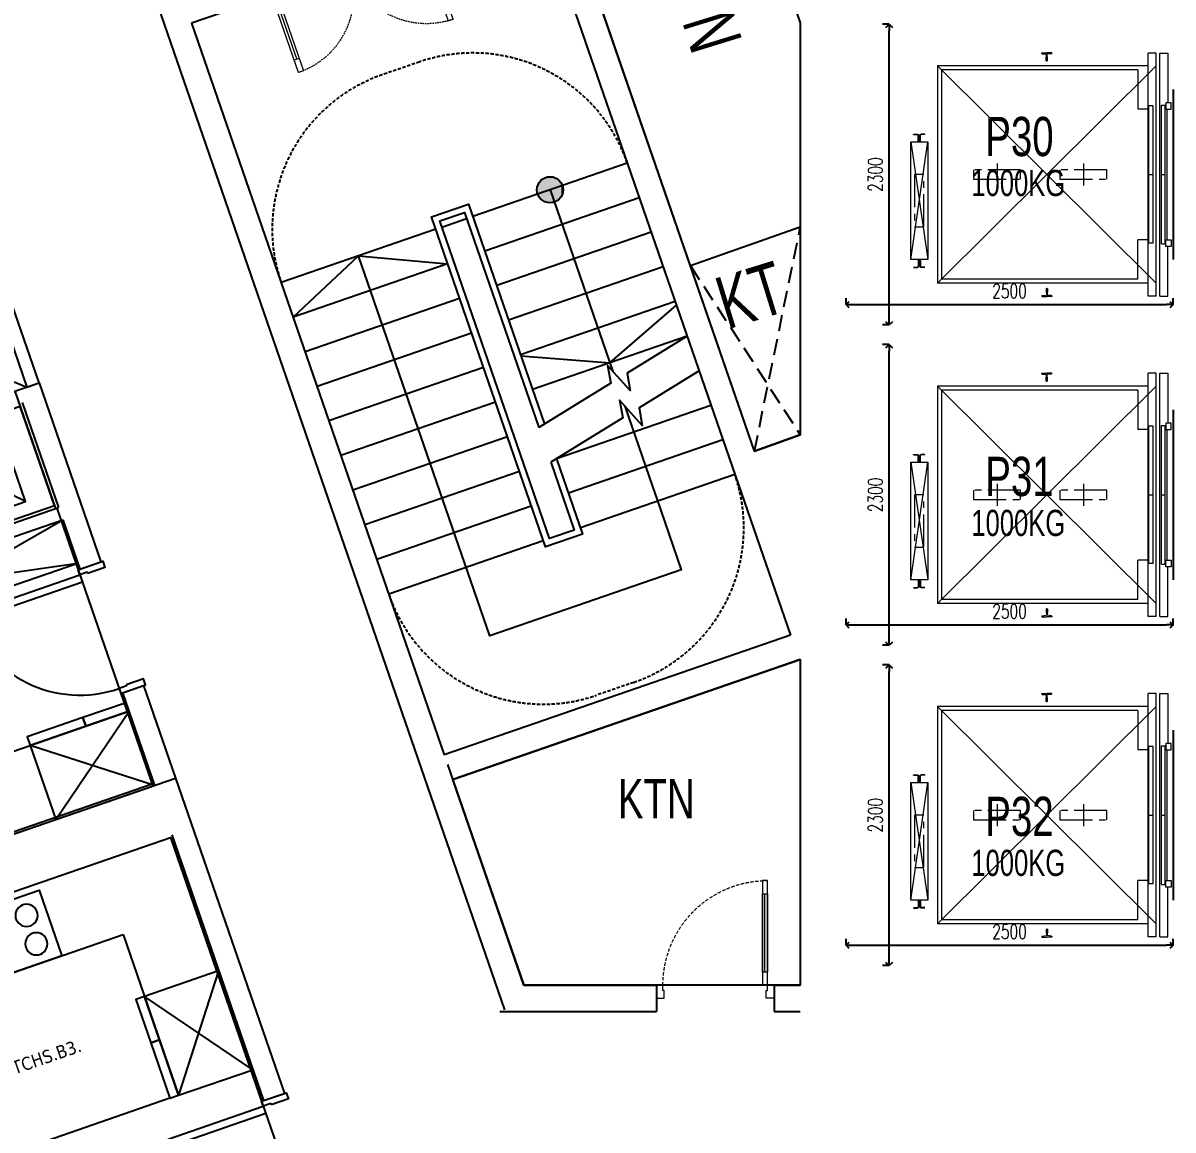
# Model space of a CAD drawing. Header units: millimetres. Extents: x -361699137 to 361252145, y -356478932 to 356523199.
# Drawn here: x 119175 to 127969, y 16563 to 25030 of the extents above; entities that cross this region are included whole.
import ezdxf
from ezdxf.enums import TextEntityAlignment as Align
from ezdxf.xclip import XClip

# ---------------------------------------------------------------- set-up
doc = ezdxf.new("R2010")
doc.units = ezdxf.units.MM
doc.header["$LTSCALE"] = 100
doc.header["$MEASUREMENT"] = 0
doc.header["$XCLIPFRAME"] = 0
for name, pattern in [('$0$Xref_ST_MBDV Cot vach 30.7.2022$0$CENTERX2', [4, 2.5, -0.5, 0.5, -0.5]), ('$0$Xref_ST_MBDV Cot vach 30.7.2022$0$HIDDEN', [0.375, 0.25, -0.125]), ('$0$Xref_ST_MBDV Cot vach 30.7.2022$0$PHANTOMX2', [5, 2.5, -0.5, 0.5, -0.5, 0.5, -0.5]), ('ACAD_ISO03W100', [30, 12, -18]), ('Xref_ST_MBDV Cot vach 30.7.2022$0$HIDDEN', [0.375, 0.25, -0.125]), ('Xref_ST_MBDV Cot vach 30.7.2022$0$HIDDEN2', [0.1875, 0.125, -0.0625])]:
    doc.linetypes.add(name, pattern=pattern)
for name, color, linetype in [('$0$Xref_ST_MBDV Cot vach 30.7.2022$0$KT-Net manh', 139, 'Continuous'), ('1VinaPVC-Text', 9, 'Continuous'), ('A-_FURN----_E-_N', 251, 'Continuous'), ('A-_SANIEQPT_E-_N', 251, 'Continuous'), ('A-ANNO-ROOM', 50, 'Continuous'), ('IDEA - dim', 251, 'Continuous'), ('KT-Net manh', 139, 'Continuous'), ('KT-Tuong', 1, 'Continuous'), ('Xref_ST_MBDV Cot vach 30.7.2022$0$A-FLOR-STRS-ARROW', 8, 'Continuous'), ('Xref_ST_MBDV Cot vach 30.7.2022$0$KT-Khuat', 9, 'Xref_ST_MBDV Cot vach 30.7.2022$0$HIDDEN'), ('Xref_ST_MBDV Cot vach 30.7.2022$0$KT-Net manh', 139, 'Continuous'), ('Xref_ST_MBDV Cot vach 30.7.2022$0$KT-Text', 7, 'Continuous'), ('Xref_ST_MBDV Cot vach 30.7.2022$0$KT-Thay', 7, 'Continuous'), ('Xref_ST_MBDV Cot vach 30.7.2022$0$KT-Tuong', 1, 'Continuous')]:
    doc.layers.add(name, color=color, linetype=linetype)
doc.layers.add('$0$Xref_ST_MBDV Cot vach 30.7.2022$0$KT-Noi that', color=36, linetype='Continuous', lineweight=9)
doc.layers.add('Xref_ST_MBDV Cot vach 30.7.2022$0$CUA', color=37, linetype='Continuous', lineweight=13)
doc.layers.add('dien tich thong thuy', color=3, linetype='Continuous', plot=False)
doc.styles.add('$0$Xref_ST_MBDV Cot vach 30.7.2022$0$xref.N.Cot vach tang N2$0$DIM', font='vnsimli.shx', dxfattribs={"width": 0.7})
doc.styles.add('220126_HDN_HBA typical plan$0$211210_HDN_HBA_TYPICAL PLAN CORE OPT 1$0$HBA-Text', font='GOTHIC.TTF')
doc.styles.add('Tahoma', font='tahoma.ttf')
doc.styles.add('Xref_ST_MBDV Cot vach 30.7.2022$0$Arial', font='arial.ttf', dxfattribs={"width": 0.7})
doc.dimstyles.new('$0$Xref_ST_MBDV Cot vach 30.7.2022$0$xref.N.Cot vach tang N2$0$CCU 1-100 A1', dxfattribs={"dimscale": 100, "dimtxt": 2.2, "dimasz": 1, "dimexe": 1, "dimexo": 0, "dimgap": 1, "dimtad": 1, "dimdec": 0, "dimdsep": 46, "dimtxsty": '$0$Xref_ST_MBDV Cot vach 30.7.2022$0$xref.N.Cot vach tang N2$0$DIM', "dimblk1": '$0$Xref_ST_MBDV Cot vach 30.7.2022$0$xref.N.Cot vach tang N2$0$_ARCHTICK', "dimblk2": '$0$Xref_ST_MBDV Cot vach 30.7.2022$0$xref.N.Cot vach tang N2$0$_ARCHTICK', "dimsah": 1, "dimcen": 0, "dimdle": 1, "dimclrd": 256, "dimclre": 256, "dimclrt": 31, "dimadec": 0, "dimazin": 0, "dimtfac": 1, "dimtdec": 0, "dimtix": 1, "dimtmove": 2, "dimatfit": 3, "dimldrblk": '$0$Xref_ST_MBDV Cot vach 30.7.2022$0$xref.N.Cot vach tang N2$0$_ARCHTICK', "dimfxl": 8, "dimtolj": 1, "dimarcsym": 0})

# ---------------------------------------------------------------- blocks, each defined once
blk = doc.blocks.new('A$C1AAC5519')
at = {"layer": 'A-ANNO-ROOM', "insert": (773, 1216.6), "char_height": 600, "attachment_point": 2, "rotation": 50.44883, "style": '220126_HDN_HBA typical plan$0$211210_HDN_HBA_TYPICAL PLAN CORE OPT 1$0$HBA-Text'}
blk.add_mtext_dynamic_manual_height_columns('S.B1.', width=722857412.874, gutter_width=9765.6, heights=[0], dxfattribs=at)
blk = doc.blocks.new('A$C418F5BC8')
at = {"layer": 'A-ANNO-ROOM', "insert": (648.1, 1090.8), "char_height": 600, "attachment_point": 2, "rotation": 50.44883, "style": '220126_HDN_HBA typical plan$0$211210_HDN_HBA_TYPICAL PLAN CORE OPT 1$0$HBA-Text'}
blk.add_mtext_dynamic_manual_height_columns('SL-S', width=722857412.874, gutter_width=9765.6, heights=[0], dxfattribs=at)
blk = doc.blocks.new('A$C2A6C5140')
at = {"layer": 'A-ANNO-ROOM', "insert": (731.4, 1190, 0), "char_height": 600, "attachment_point": 2, "rotation": 50.44883, "style": '220126_HDN_HBA typical plan$0$211210_HDN_HBA_TYPICAL PLAN CORE OPT 1$0$HBA-Text'}
blk.add_mtext_dynamic_manual_height_columns('2-BR', width=722857412.874, gutter_width=9765.6, heights=[0], dxfattribs=at)
blk = doc.blocks.new('A$C5388591E')
at = {"layer": 'A-ANNO-ROOM', "insert": (894.3, 842.2, 0), "char_height": 600, "attachment_point": 2, "rotation": 1.40647, "style": '220126_HDN_HBA typical plan$0$211210_HDN_HBA_TYPICAL PLAN CORE OPT 1$0$HBA-Text'}
blk.add_mtext_dynamic_manual_height_columns('3-BR', width=722857412.874, gutter_width=9765.6, heights=[0], dxfattribs=at)
blk = doc.blocks.new('A$C21AF0CCA')
at = {"layer": 'A-ANNO-ROOM', "insert": (1197.6, 814.7), "char_height": 600, "attachment_point": 2, "rotation": 0.10543, "style": '220126_HDN_HBA typical plan$0$211210_HDN_HBA_TYPICAL PLAN CORE OPT 1$0$HBA-Text'}
blk.add_mtext_dynamic_manual_height_columns('S.B1P.', width=722857412.874, gutter_width=9765.6, heights=[0], dxfattribs=at)
blk = doc.blocks.new('ĂERWER')
at = {"layer": 'Xref_ST_MBDV Cot vach 30.7.2022$0$KT-Text', "style": 'Xref_ST_MBDV Cot vach 30.7.2022$0$Arial', "width": 0.7}
for s, height, p in [('P30', 300, (-41535.8, 23804)), ('1000KG', 200, (-41642.7, 23498.5)), ('P31', 300, (-41535.8, 21204)), ('1000KG', 200, (-41642.7, 20898.5)), ('P32', 300, (-41535.8, 18604)), ('1000KG', 200, (-41642.7, 18298.5))]:
    blk.add_text(s, height=height, dxfattribs=at).set_placement(p)
blk = doc.blocks.new('*U165')
for p, q in [((-1260, 525), (-1300, 525)), ((-1280, 100), (-1280, 525)), ((-90, 525), (-50, 525)), ((-70, 100), (-70, 525)), ((-1260, 100), (-1300, 100)), ((-90, 100), (-50, 100))]:
    blk.add_line(p, q)
for points in [[(-1300, 0), (-1260, 0), (-1260, 625), (-1300, 625)], [(-50, 0), (-90, 0), (-90, 625), (-50, 625)], [(-1350, -100), (-1290, -100), (-1290, -40), (-1300, -40), (-1300, 0), (-1350, 0)], [(0, -100), (-60, -100), (-60, -40), (-50, -40), (-50, 0), (0, 0)]]:
    blk.add_lwpolyline(points, close=True)
at = {"linetype": 'Xref_ST_MBDV Cot vach 30.7.2022$0$HIDDEN2'}
for centre, start, end in [((-1300, 0), 0, 89.99996), ((-50, 0), 90.00004, 180)]:
    blk.add_arc(centre, 625, start, end, dxfattribs=at)
blk = doc.blocks.new('*U166')
blk.add_line((70, 100), (70, 700))
for points in [[(50, 0), (50, 800), (90, 800), (90, 0)], [(50, 100), (90, 100), (90, 700), (50, 700)], [(0, -100), (60, -100), (60, -40), (50, -40), (50, 0), (0, 0)], [(900, -100), (840, -100), (840, -40), (850, -40), (850, 0), (900, 0)]]:
    blk.add_lwpolyline(points, close=True)
at = {"linetype": 'Xref_ST_MBDV Cot vach 30.7.2022$0$HIDDEN'}
blk.add_arc((50, 0), 800, 0, 90, dxfattribs=at)
blk = doc.blocks.new('17')
at = {"layer": 'A-_FURN----_E-_N', "linetype": 'Continuous'}
for points in [[(0, 170), (600, 170), (600, 970), (0, 970)], [(600, 520), (670, 520), (670, 970), (600, 970)], [(2975, 395), (2975, 995), (2375, 995), (2375, 395)], [(600, 170), (670, 170), (670, 520), (600, 520)]]:
    blk.add_lwpolyline(points, close=True, dxfattribs=at)
at = {"layer": 'IDEA - dim'}
blk.add_line((1800, 2005), (1800, 170), dxfattribs=at)
for points in [[(600, 3820), (600, 970)], [(2275, 2055), (2275, 195), (3075, 195), (3075, 995), (3875, 995), (3875, 3695), (2275, 3695), (2275, 2805)], [(600, 970), (0, 970)], [(3900, 100), (3200, 100), (3200, 0), (3900, 0)]]:
    blk.add_lwpolyline(points, dxfattribs=at)
for points in [[(1710, 1105), (1710, 185), (1650, 185), (1650, 1105)], [(800, 125), (790, 125), (790, 185), (750, 185), (750, -15), (800, -15)], [(1700, 125), (1710, 125), (1710, 185), (1750, 185), (1750, -15), (1700, -15)]]:
    blk.add_lwpolyline(points, close=True, dxfattribs=at)
blk.add_arc((1710, 185), 920, 90, 180, dxfattribs=at)
at = {"layer": 'KT-Net manh', "linetype": 'ACAD_ISO03W100', "ltscale": 4}
for p, q in [((0, 170), (600, 970)), ((0, 970), (600, 170)), ((2375, 395), (2975, 995))]:
    blk.add_line(p, q, dxfattribs=at)
for points in [[(1800, 2005), (2150, 170)], [(2150, 2005), (1800, 170)]]:
    blk.add_lwpolyline(points, dxfattribs=at)
at = {"layer": 'KT-Tuong'}
for p, q in [((2150, 2055), (2150, 170)), ((2250, 2055), (2250, 170)), ((3200, 870), (3200, 0)), ((3100, 170), (2250, 170))]:
    blk.add_line(p, q, dxfattribs=at)
for points in [[(0, 9600), (0, 0)], [(750, 170), (0, 170)], [(750, 170), (750, 0)], [(2150, 170), (1750, 170), (1750, 0)], [(750, 0), (0, 0)], [(3200, 0), (1750, 0)]]:
    blk.add_lwpolyline(points, dxfattribs=at)
at = {"layer": 'Xref_ST_MBDV Cot vach 30.7.2022$0$KT-Khuat', "linetype": 'Xref_ST_MBDV Cot vach 30.7.2022$0$HIDDEN', "ltscale": 5}
blk.add_line((3900, 870), (3200, 100), dxfattribs=at)
blk = doc.blocks.new('dc')
for points in [[(-1100, -40), (-1110, -40), (-1110, -100), (-1150, -100), (-1150, 100), (-1100, 100)], [(-50, -40), (-40, -40), (-40, -100), (0, -100), (0, 100), (-50, 100)], [(-1110, -400), (-1110, -100), (-1050, -100), (-1050, -400)], [(-40, -870), (-40, -100), (-100, -100), (-100, -870)]]:
    blk.add_lwpolyline(points, close=True)
for centre, radius, start, end in [((-1110, -100), 300, 270, 0), ((-40, -100), 770, 180, 270)]:
    blk.add_arc(centre, radius, start, end)
blk = doc.blocks.new('*U204')
at = {"ltscale": 5}
blk.add_lwpolyline([(305, -530), (305, 0), (-305, 0), (-305, -530)], close=True, dxfattribs=at)
for centre in [(-150, -150), (150, -150), (-150, -380), (150, -380)]:
    blk.add_circle(centre, 85, dxfattribs=at)
blk = doc.blocks.new('22')
at = {"layer": 'A-_FURN----_E-_N', "linetype": 'Continuous'}
for points in [[(-2240.3, 2101.1), (-2806.4, 1902.1), (-2540.9, 1147.4), (-1974.9, 1346.5)], [(-2806.4, 1902.1), (-2872.4, 1878.9), (-2756.3, 1548.7), (-2690.2, 1571.9)], [(-2690.2, 1571.9), (-2756.3, 1548.7), (-2607, 1124.2), (-2540.9, 1147.4)]]:
    blk.add_lwpolyline(points, close=True, dxfattribs=at)
at = {"layer": 'IDEA - dim'}
for p, q in [((-4698.6, 1766.7), (-2972.2, 2373.8)), ((-2972.2, 2373.8), (-2540.9, 1147.4)), ((-2540.9, 1147.4), (-1974.9, 1346.5))]:
    blk.add_line(p, q, dxfattribs=at)
at = {"layer": 'KT-Net manh', "linetype": 'ACAD_ISO03W100', "ltscale": 4}
for p, q in [((-2240.3, 2101.1), (-2540.9, 1147.4)), ((-1974.9, 1346.5), (-2806.4, 1902.1)), ((-2607, 1124.2), (-4267.3, 540.3))]:
    blk.add_line(p, q, dxfattribs=at)
at = {"layer": 'KT-Tuong'}
for p, q in [((-2577.6, 3572.6), (-1731.6, 1167)), ((-2605.3, 3138.8), (-1892, 1110.6)), ((-1892, 1110.6), (-1731.6, 1167))]:
    blk.add_line(p, q, dxfattribs=at)
at = {"layer": 'A-_FURN----_E-_N', "xscale": -0.9999999999999988, "rotation": 289.3754393591279}
blk.add_blockref('dc', (-1811.8, 1138.8), dxfattribs=at)
at = {"layer": 'A-_SANIEQPT_E-_N', "linetype": 'Continuous', "xscale": -0.9999999999999989, "rotation": 19.37543935912716}
blk.add_blockref('*U204', (-3902.8, 2608.4), dxfattribs=at)
at = {"layer": '1VinaPVC-Text', "style": 'Tahoma'}
blk.add_text('KITCHS.B3.', height=100, rotation=19.37544, dxfattribs=at).set_placement((-3900.3, 1261.9))
blk = doc.blocks.new('$0$Xref_ST_MBDV Cot vach 30.7.2022$0$TM 1000kg')
at = {"layer": '$0$Xref_ST_MBDV Cot vach 30.7.2022$0$KT-Net manh'}
blk.add_line((-2500, 1800), (-2500, 500), dxfattribs=at)
at = {"layer": '$0$Xref_ST_MBDV Cot vach 30.7.2022$0$KT-Noi that', "linetype": 'Continuous', "ltscale": 2}
for p, q in [((-2460, 2080, 0), (-2460, 1700, 0)), ((-2400, 2080, 0), (-2460, 2080, 0)), ((-2400, 220, 0), (-2400, 2080, 0)), ((-2370, 220, 0), (-2370, 2080, 0)), ((-2370, 2080, 0), (-2310, 2080, 0)), ((-2310, 220, 0), (-2310, 2080, 0)), ((-2310, 1981, 0), (-700, 1981, 0)), ((-2230, 1950, 0), (-730, 1950, 0)), ((-2230, 1950, 0), (-2230, 1650, 0)), ((-730, 1950, 0), (-730, 350, 0)), ((-700, 1981, 0), (-700, 319, 0)), ((-2441.3, 620, 0), (-2441.3, 1680, 0)), ((-2411, 1680, 0), (-2441.3, 1680, 0)), ((-2411, 620, 0), (-2411, 1680, 0)), ((-2348, 625, 0), (-2348, 1675, 0)), ((-2348, 1675, 0), (-2314, 1675, 0)), ((-2314, 625, 0), (-2314, 1675, 0)), ((-2455, 650, 0), (-2455, 1650, 0)), ((-2310, 1650, 0), (-2230, 1650, 0)), ((-2411, 1150, 0), (-2441.3, 1150, 0)), ((-2314, 1150, 0), (-2348, 1150, 0)), ((-2411, 620, 0), (-2441.3, 620, 0)), ((-2348, 625, 0), (-2314, 625, 0)), ((-2310, 650, 0), (-2230, 650, 0)), ((-2230, 350, 0), (-2230, 650, 0)), ((-2460, 220, 0), (-2460, 600, 0)), ((-2310, 319, 0), (-700, 319, 0)), ((-2230, 350, 0), (-730, 350, 0)), ((-2400, 220, 0), (-2460, 220, 0)), ((-2370, 220, 0), (-2310, 220, 0))]:
    blk.add_line(p, q, dxfattribs=at)
at = {"layer": '$0$Xref_ST_MBDV Cot vach 30.7.2022$0$KT-Noi that', "linetype": 'Continuous'}
for p, q in [((-1572.5, 2077, 0), (-1572.5, 2082, 0)), ((-1572.5, 2082, 0), (-1535, 2082, 0)), ((-1569.5, 2074, 0), (-1540.1, 2070.9, 0)), ((-1540, 2021, 0), (-1540, 2050, 0)), ((-1537.1, 2054.1, 0), (-1537.1, 2067.9, 0)), ((-1497.5, 2082, 0), (-1535, 2082, 0)), ((-1532.9, 2054.1, 0), (-1532.9, 2067.9, 0)), ((-1530, 2021, 0), (-1530, 2050, 0)), ((-1500.5, 2074, 0), (-1529.9, 2070.9, 0)), ((-1497.5, 2077, 0), (-1497.5, 2082, 0)), ((-1539, 2020, 0), (-1535, 2020, 0)), ((-1531, 2020, 0), (-1535, 2020, 0)), ((-603.5, 1460, 0), (-574.4, 1460, 0)), ((-603.5, 1456.8, 0), (-603.5, 1460, 0)), ((-603.5, 1456.8, 0), (-574.4, 1456.8, 0)), ((-568.2, 1406.2, 0), (-568.2, 1450.6, 0)), ((-565, 1406.2, 0), (-565, 1450.6, 0)), ((-555, 1406.2, 0), (-555, 1450.6, 0)), ((-551.8, 1406.2, 0), (-551.8, 1450.6, 0)), ((-516.5, 1460, 0), (-545.6, 1460, 0)), ((-516.5, 1456.8, 0), (-545.6, 1456.8, 0)), ((-516.5, 1456.8, 0), (-516.5, 1460, 0)), ((-558, 1403.2, 0), (-562, 1403.2, 0)), ((-558, 1400, 0), (-562, 1400, 0)), ((-603.5, 443.2, 0), (-574.4, 443.2, 0)), ((-603.5, 440, 0), (-574.4, 440, 0)), ((-568.2, 493.8, 0), (-568.2, 449.4, 0)), ((-565, 493.8, 0), (-565, 449.4, 0)), ((-558, 500, 0), (-562, 500, 0)), ((-558, 496.8, 0), (-562, 496.8, 0)), ((-555, 493.8, 0), (-555, 449.4, 0)), ((-551.8, 493.8, 0), (-551.8, 449.4, 0)), ((-516.5, 443.2, 0), (-545.6, 443.2, 0)), ((-516.5, 440, 0), (-545.6, 440, 0)), ((-1540, 279, 0), (-1540, 250, 0)), ((-1539, 280, 0), (-1535, 280, 0)), ((-1531, 280, 0), (-1535, 280, 0)), ((-1530, 279, 0), (-1530, 250, 0)), ((-1572.5, 223, 0), (-1572.5, 218, 0)), ((-1572.5, 218, 0), (-1535, 218, 0)), ((-1569.5, 226, 0), (-1540.1, 229.1, 0)), ((-1537.1, 245.9, 0), (-1537.1, 232.1, 0)), ((-1497.5, 218, 0), (-1535, 218, 0)), ((-1532.9, 245.9, 0), (-1532.9, 232.1, 0)), ((-1500.5, 226, 0), (-1529.9, 229.1, 0)), ((-1497.5, 223, 0), (-1497.5, 218, 0))]:
    blk.add_line(p, q, dxfattribs=at)
at = {"layer": '$0$Xref_ST_MBDV Cot vach 30.7.2022$0$KT-Noi that', "linetype": '$0$Xref_ST_MBDV Cot vach 30.7.2022$0$HIDDEN', "ltscale": 500}
for p, q in [((-2370, 1981, 0), (-700, 319, 0)), ((-2370, 319, 0), (-700, 1981, 0)), ((-495, 1400, 0), (-625, 500, 0)), ((-495, 500, 0), (-625, 1400, 0))]:
    blk.add_line(p, q, dxfattribs=at)
at = {"layer": '$0$Xref_ST_MBDV Cot vach 30.7.2022$0$KT-Noi that', "linetype": '$0$Xref_ST_MBDV Cot vach 30.7.2022$0$CENTERX2'}
for p, q in [((-1815, 1236, 0), (-1815, 1066.7, 0)), ((-1155, 1236, 0), (-1155, 1066.7, 0))]:
    blk.add_line(p, q, dxfattribs=at)
at = {"layer": '$0$Xref_ST_MBDV Cot vach 30.7.2022$0$KT-Noi that', "linetype": 'Continuous', "ltscale": 2, "elevation": 0}
for points in [[(-2485, 1700), (-2445, 1700), (-2445, 1650), (-2485, 1650)], [(-495, 1400), (-625, 1400), (-625, 500), (-495, 500)], [(-2485, 600), (-2445, 600), (-2445, 650), (-2485, 650)]]:
    blk.add_lwpolyline(points, close=True, dxfattribs=at)
at = {"layer": '$0$Xref_ST_MBDV Cot vach 30.7.2022$0$KT-Noi that', "linetype": '$0$Xref_ST_MBDV Cot vach 30.7.2022$0$PHANTOMX2', "elevation": 0}
for points in [[(-1635, 1186), (-1635, 1114), (-1995, 1114), (-1995, 1186)], [(-975, 1186), (-975, 1114), (-1335, 1114), (-1335, 1186)], [(-524, 1150), (-524, 750), (-596, 750), (-596, 1150)]]:
    blk.add_lwpolyline(points, close=True, dxfattribs=at)
at = {"layer": '$0$Xref_ST_MBDV Cot vach 30.7.2022$0$KT-Noi that', "linetype": 'Continuous'}
for centre, radius, start, end in [((-1569.5, 2077, 0), 3, 180, 270), ((-1540.1, 2067.9, 0), 3, 0, 90), ((-1542.3, 2054.7, 0), 5.25, 295.66972, 353.31728), ((-1529.9, 2067.9, 0), 3, 90, 180), ((-1527.7, 2054.7, 0), 5.25, 186.68272, 244.33028), ((-1500.5, 2077, 0), 3, 270, 0), ((-1539, 2021, 0), 1, 180, 270), ((-1531, 2021, 0), 1, 270, 0), ((-574.4, 1450.6, 0), 9.4, 0, 90), ((-574.4, 1450.6, 0), 6.2, 0, 90), ((-545.6, 1450.6, 0), 9.4, 90, 180), ((-545.6, 1450.6, 0), 6.2, 90, 180), ((-562, 1406.2, 0), 6.2, 180, 270), ((-562, 1406.2, 0), 3, 180, 270), ((-558, 1406.2, 0), 3, 270, 0), ((-558, 1406.2, 0), 6.2, 270, 0), ((-574.4, 449.4, 0), 6.2, 270, 0), ((-574.4, 449.4, 0), 9.4, 270, 0), ((-562, 493.8, 0), 6.2, 90, 180), ((-562, 493.8, 0), 3, 90, 180), ((-558, 493.8, 0), 6.2, 0, 90), ((-558, 493.8, 0), 3, 0, 90), ((-545.6, 449.4, 0), 9.4, 180, 270), ((-545.6, 449.4, 0), 6.2, 180, 270), ((-1539, 279, 0), 1, 90, 180), ((-1531, 279, 0), 1, 0, 90), ((-1569.5, 223, 0), 3, 90, 180), ((-1540.1, 232.1, 0), 3, 270, 0), ((-1542.3, 245.3, 0), 5.25, 6.68272, 64.33028), ((-1527.7, 245.3, 0), 5.25, 115.66972, 173.31728), ((-1529.9, 232.1, 0), 3, 180, 270), ((-1500.5, 223, 0), 3, 0, 90)]:
    blk.add_arc(centre, radius, start, end, dxfattribs=at)
blk = doc.blocks.new('$0$Xref_ST_MBDV Cot vach 30.7.2022$0$xref.N.Cot vach tang N2$0$_Open90')
at = {"color": 0, "linetype": 'ByBlock', "lineweight": -2}
for p, q in [((0, 0), (-1, 0)), ((-0.5, 0.5), (0, 0)), ((0, 0), (-0.5, -0.5))]:
    blk.add_line(p, q, dxfattribs=at)
blk = doc.blocks.new('*D333')
at = {"layer": 'Defpoints', "color": 5, "transparency": 16777216}
for p, q in [((125798.7, 20120.4), (125748.7, 20120.4)), ((125798.7, 17870.4), (125798.7, 20070.4)), ((125798.7, 17820.4), (125748.7, 17820.4))]:
    blk.add_line(p, q, dxfattribs=at)
at = {"layer": 'Defpoints', "color": 0, "transparency": 16777216}
for p in [(125798.7, 20120.4, 0), (125798.7, 20120.4), (125798.7, 17820.4, 0)]:
    blk.add_point(p, dxfattribs=at)
at = {"layer": 'Defpoints', "color": 5, "transparency": 16777216, "xscale": 50, "yscale": 50, "zscale": 50}
for p, rotation in [((125798.7, 20120.4), 90), ((125798.7, 17820.4), 270)]:
    blk.add_blockref('$0$Xref_ST_MBDV Cot vach 30.7.2022$0$xref.N.Cot vach tang N2$0$_Open90', p, dxfattribs=dict(at, rotation=rotation))
at = {"layer": 'Defpoints', "color": 5, "transparency": 16777216, "insert": (125693.7, 18970.4), "char_height": 110, "attachment_point": 5, "rotation": 90, "style": '$0$Xref_ST_MBDV Cot vach 30.7.2022$0$xref.N.Cot vach tang N2$0$DIM'}
blk.add_mtext('\\A1;2300', dxfattribs=at)
blk = doc.blocks.new('$0$Xref_ST_MBDV Cot vach 30.7.2022$0$xref.N.Cot vach tang N2$0$_ARCHTICK')
at = {"color": 0, "linetype": 'ByBlock', "const_width": 0.15}
blk.add_lwpolyline([(-0.5, -0.5), (0.5, 0.5)], dxfattribs=at)
blk = doc.blocks.new('*D334')
at = {"layer": 'Defpoints', "color": 5, "transparency": 16777216}
for p, q in [((125468.9, 17975.6), (125468.9, 18025.6)), ((125518.9, 17975.6), (127918.9, 17975.6)), ((127968.9, 17975.6), (127968.9, 18025.6))]:
    blk.add_line(p, q, dxfattribs=at)
at = {"layer": 'Defpoints', "color": 0, "transparency": 16777216}
for p in [(125468.9, 17975.6, 0), (127968.9, 17975.6, 0), (127968.9, 17975.6)]:
    blk.add_point(p, dxfattribs=at)
at = {"layer": 'Defpoints', "color": 5, "transparency": 16777216, "xscale": 50, "yscale": 50, "zscale": 50, "rotation": 180}
blk.add_blockref('$0$Xref_ST_MBDV Cot vach 30.7.2022$0$xref.N.Cot vach tang N2$0$_Open90', (125468.9, 17975.6), dxfattribs=at)
at = {"layer": 'Defpoints', "color": 5, "transparency": 16777216, "xscale": 50, "yscale": 50, "zscale": 50}
blk.add_blockref('$0$Xref_ST_MBDV Cot vach 30.7.2022$0$xref.N.Cot vach tang N2$0$_Open90', (127968.9, 17975.6), dxfattribs=at)
at = {"layer": 'Defpoints', "color": 5, "transparency": 16777216, "insert": (126718.9, 18080.6), "char_height": 110, "attachment_point": 5, "style": '$0$Xref_ST_MBDV Cot vach 30.7.2022$0$xref.N.Cot vach tang N2$0$DIM'}
blk.add_mtext('\\A1;2500', dxfattribs=at)
blk = doc.blocks.new('*D335')
at = {"layer": 'Defpoints', "color": 5, "transparency": 16777216}
for p, q in [((125798.7, 22570.4), (125748.7, 22570.4)), ((125798.7, 20320.4), (125798.7, 22520.4)), ((125798.7, 20270.4), (125748.7, 20270.4))]:
    blk.add_line(p, q, dxfattribs=at)
at = {"layer": 'Defpoints', "color": 0, "transparency": 16777216}
for p in [(125798.7, 22570.4, 0), (125798.7, 22570.4), (125798.7, 20270.4, 0)]:
    blk.add_point(p, dxfattribs=at)
at = {"layer": 'Defpoints', "color": 5, "transparency": 16777216, "xscale": 50, "yscale": 50, "zscale": 50}
for p, rotation in [((125798.7, 22570.4), 90), ((125798.7, 20270.4), 270)]:
    blk.add_blockref('$0$Xref_ST_MBDV Cot vach 30.7.2022$0$xref.N.Cot vach tang N2$0$_Open90', p, dxfattribs=dict(at, rotation=rotation))
at = {"layer": 'Defpoints', "color": 5, "transparency": 16777216, "insert": (125693.7, 21420.4), "char_height": 110, "attachment_point": 5, "rotation": 90, "style": '$0$Xref_ST_MBDV Cot vach 30.7.2022$0$xref.N.Cot vach tang N2$0$DIM'}
blk.add_mtext('\\A1;2300', dxfattribs=at)
blk = doc.blocks.new('*D336')
at = {"layer": 'Defpoints', "color": 5, "transparency": 16777216}
for p, q in [((125468.9, 20425.6), (125468.9, 20475.6)), ((125518.9, 20425.6), (127918.9, 20425.6)), ((127968.9, 20425.6), (127968.9, 20475.6))]:
    blk.add_line(p, q, dxfattribs=at)
at = {"layer": 'Defpoints', "color": 0, "transparency": 16777216}
for p in [(125468.9, 20425.6, 0), (127968.9, 20425.6, 0), (127968.9, 20425.6)]:
    blk.add_point(p, dxfattribs=at)
at = {"layer": 'Defpoints', "color": 5, "transparency": 16777216, "xscale": 50, "yscale": 50, "zscale": 50, "rotation": 180}
blk.add_blockref('$0$Xref_ST_MBDV Cot vach 30.7.2022$0$xref.N.Cot vach tang N2$0$_Open90', (125468.9, 20425.6), dxfattribs=at)
at = {"layer": 'Defpoints', "color": 5, "transparency": 16777216, "xscale": 50, "yscale": 50, "zscale": 50}
blk.add_blockref('$0$Xref_ST_MBDV Cot vach 30.7.2022$0$xref.N.Cot vach tang N2$0$_Open90', (127968.9, 20425.6), dxfattribs=at)
at = {"layer": 'Defpoints', "color": 5, "transparency": 16777216, "insert": (126718.9, 20530.6), "char_height": 110, "attachment_point": 5, "style": '$0$Xref_ST_MBDV Cot vach 30.7.2022$0$xref.N.Cot vach tang N2$0$DIM'}
blk.add_mtext('\\A1;2500', dxfattribs=at)
blk = doc.blocks.new('*D337')
at = {"layer": 'Defpoints', "color": 5, "transparency": 16777216}
for p, q in [((125798.7, 25020.4), (125748.7, 25020.4)), ((125798.7, 22770.4), (125798.7, 24970.4)), ((125798.7, 22720.4), (125748.7, 22720.4))]:
    blk.add_line(p, q, dxfattribs=at)
at = {"layer": 'Defpoints', "color": 0, "transparency": 16777216}
for p in [(125798.7, 25020.4, 0), (125798.7, 25020.4), (125798.7, 22720.4, 0)]:
    blk.add_point(p, dxfattribs=at)
at = {"layer": 'Defpoints', "color": 5, "transparency": 16777216, "xscale": 50, "yscale": 50, "zscale": 50}
for p, rotation in [((125798.7, 25020.4), 90), ((125798.7, 22720.4), 270)]:
    blk.add_blockref('$0$Xref_ST_MBDV Cot vach 30.7.2022$0$xref.N.Cot vach tang N2$0$_Open90', p, dxfattribs=dict(at, rotation=rotation))
at = {"layer": 'Defpoints', "color": 5, "transparency": 16777216, "insert": (125693.7, 23870.4), "char_height": 110, "attachment_point": 5, "rotation": 90, "style": '$0$Xref_ST_MBDV Cot vach 30.7.2022$0$xref.N.Cot vach tang N2$0$DIM'}
blk.add_mtext('\\A1;2300', dxfattribs=at)
blk = doc.blocks.new('*D338')
at = {"layer": 'Defpoints', "color": 5, "transparency": 16777216}
for p, q in [((125468.9, 22875.6), (125468.9, 22925.6)), ((125518.9, 22875.6), (127918.9, 22875.6)), ((127968.9, 22875.6), (127968.9, 22925.6))]:
    blk.add_line(p, q, dxfattribs=at)
at = {"layer": 'Defpoints', "color": 0, "transparency": 16777216}
for p in [(125468.9, 22875.6, 0), (127968.9, 22875.6, 0), (127968.9, 22875.6)]:
    blk.add_point(p, dxfattribs=at)
at = {"layer": 'Defpoints', "color": 5, "transparency": 16777216, "xscale": 50, "yscale": 50, "zscale": 50, "rotation": 180}
blk.add_blockref('$0$Xref_ST_MBDV Cot vach 30.7.2022$0$xref.N.Cot vach tang N2$0$_Open90', (125468.9, 22875.6), dxfattribs=at)
at = {"layer": 'Defpoints', "color": 5, "transparency": 16777216, "xscale": 50, "yscale": 50, "zscale": 50}
blk.add_blockref('$0$Xref_ST_MBDV Cot vach 30.7.2022$0$xref.N.Cot vach tang N2$0$_Open90', (127968.9, 22875.6), dxfattribs=at)
at = {"layer": 'Defpoints', "color": 5, "transparency": 16777216, "insert": (126718.9, 22980.6), "char_height": 110, "attachment_point": 5, "style": '$0$Xref_ST_MBDV Cot vach 30.7.2022$0$xref.N.Cot vach tang N2$0$DIM'}
blk.add_mtext('\\A1;2500', dxfattribs=at)

msp = doc.modelspace()

# ---------------------------------------------------------------- hatches: boundary and pattern name
at = {"layer": 'Xref_ST_MBDV Cot vach 30.7.2022$0$KT-Net manh'}
h = msp.add_hatch(color=256, dxfattribs=at)
edge = h.paths.add_edge_path(flags=0)
edge.add_arc((123205.6, 23754.3), 100, 199.04714, 559.04714)
h = msp.add_hatch(color=256, dxfattribs=at)
edge = h.paths.add_edge_path(flags=0)
edge.add_arc((123205.6, 23754.3), 100, 199.04714, 559.04714)
msp.add_hatch(color=256, dxfattribs=at).paths.add_polyline_path([(123203.7, 23854.3), (123145.3, 23834.1), (123109.9, 23783.5), (123111, 23721.7), (123148.3, 23672.3), (123207.4, 23654.3), (123265.8, 23674.5), (123301.2, 23725.1), (123300.1, 23786.9), (123262.9, 23836.3)], flags=0)
msp.add_hatch(color=256, dxfattribs=at).paths.add_polyline_path([(123203.7, 23854.3), (123145.3, 23834.1), (123109.9, 23783.5), (123111, 23721.7), (123148.3, 23672.3), (123207.4, 23654.3), (123265.8, 23674.5), (123301.2, 23725.1), (123300.1, 23786.9), (123262.9, 23836.3)], flags=0)

# ---------------------------------------------------------------- linework, layer by layer
at = {"layer": 'Defpoints', "elevation": 0}
for points in [[(122670.2, 27832.9), (123993.5, 28289.8), (125118.9, 25030.3), (125118.9, 21879.5), (124768.2, 21756.2)], [(122461.6, 19244.6), (125118.9, 20162), (125118.9, 17670.4), (123005, 17670.4)]]:
    msp.add_lwpolyline(points, close=True, dxfattribs=at)
at = {"layer": 'Xref_ST_MBDV Cot vach 30.7.2022$0$A-FLOR-STRS-ARROW', "elevation": 0}
for points in [[(124253.3, 22634.9), (123794, 22351.6), (123817.1, 22218), (123644.2, 22410.6), (123671.2, 22275.8), (123119.4, 21935.4)], [(124344.9, 22369.4), (123885.7, 22086.1), (123908.8, 21952.5), (123735.8, 22145.1), (123762.8, 22010.3), (123211.1, 21669.9)]]:
    msp.add_lwpolyline(points, dxfattribs=at)
at = {"layer": 'Xref_ST_MBDV Cot vach 30.7.2022$0$KT-Khuat', "linetype": 'Xref_ST_MBDV Cot vach 30.7.2022$0$HIDDEN', "ltscale": 5}
for p, q in [((124768.2, 21756.2, 0), (125118.9, 23469.6, 0)), ((124278.7, 23174.1, 0), (125118.9, 21879.5, 0))]:
    msp.add_line(p, q, dxfattribs=at)
at = {"layer": 'Xref_ST_MBDV Cot vach 30.7.2022$0$KT-Net manh'}
msp.add_line((123301.2, 23725.1, 0), (123300.1, 23786.9, 0), dxfattribs=at)
msp.add_line((123301.2, 23725.1, 0), (123300.1, 23786.9, 0), dxfattribs=at)
at = {"layer": 'Xref_ST_MBDV Cot vach 30.7.2022$0$KT-Net manh', "linetype": 'Xref_ST_MBDV Cot vach 30.7.2022$0$HIDDEN', "elevation": 0}
for points in [[(123796.4, 23958.3, 0.414131), (122207.1, 24732), (121923, 24633.9, 0.414131), (121149.7, 23044.5, 1.000029)], [(124618.7, 21576.2, -0.414131), (123845.4, 19986.8), (123561.3, 19888.7, -0.414131), (121972, 20662.5, -1.000029)]]:
    msp.add_lwpolyline(points, format="xyb", dxfattribs=at)
at = {"layer": 'Xref_ST_MBDV Cot vach 30.7.2022$0$KT-Net manh', "elevation": 0}
for points in [[(123205.6, 23754.3), (123685.3, 22364.8)], [(121241, 22779.8), (121740.4, 23248.5), (122422.6, 23187.8)], [(123777, 22099.3), (123988.8, 21485.7), (124021.4, 21391.2), (124209.1, 20847.7), (122743.9, 20341.9), (121740.4, 23248.5)], [(122983.3, 22483), (123662.5, 22431), (124171.7, 22871.2)]]:
    msp.add_lwpolyline(points, dxfattribs=at)
at = {"layer": 'Xref_ST_MBDV Cot vach 30.7.2022$0$KT-Net manh'}
msp.add_circle((123205.6, 23754.3, 0), 100, dxfattribs=at)
msp.add_circle((123205.6, 23754.3, 0), 100, dxfattribs=at)
at = {"layer": 'Xref_ST_MBDV Cot vach 30.7.2022$0$KT-Thay', "extrusion": (-1.21212e-08, -4.22423e-09, 1)}
for p, q in [((123796.4, 23958.3, 0), (122614.8, 23550.3, 0)), ((123887.7, 23693.6, 0), (122706.2, 23285.7, 0)), ((122331.2, 23452.4, 0), (121149.7, 23044.5, 0)), ((123979.1, 23428.9, 0), (122797.5, 23021, 0)), ((122422.6, 23187.8, 0), (121241, 22779.8, 0)), ((124070.5, 23164.3, 0), (122888.9, 22756.3, 0)), ((122514, 22923.1, 0), (121332.4, 22515.2, 0)), ((124161.9, 22899.6, 0), (122980.3, 22491.7, 0)), ((122605.3, 22658.4, 0), (121423.8, 22250.5, 0)), ((124253.2, 22634.9, 0), (123071.7, 22227, 0)), ((122696.7, 22393.8, 0), (121515.2, 21985.8, 0)), ((122788.1, 22129.1, 0), (121606.5, 21721.2, 0)), ((124436, 22105.6, 0), (123254.4, 21697.6, 0)), ((122879.5, 21864.4, 0), (121697.9, 21456.5, 0)), ((124527.4, 21840.9, 0), (123345.8, 21433, 0)), ((122970.9, 21599.7, 0), (121789.3, 21191.8, 0)), ((124618.7, 21576.2, 0), (123437.2, 21168.3, 0)), ((123062.2, 21335.1, 0), (121880.7, 20927.1, 0)), ((123153.6, 21070.4, 0), (121972, 20662.5, 0))]:
    msp.add_line(p, q, dxfattribs=at)
at = {"layer": 'Xref_ST_MBDV Cot vach 30.7.2022$0$KT-Thay'}
for p, q in [((122378.5, 23468.8, 0), (122567.5, 23534, 0)), ((124278.7, 23174.1, 0), (125118.9, 23469.6, 0))]:
    msp.add_line(p, q, dxfattribs=at)
at = {"layer": 'Xref_ST_MBDV Cot vach 30.7.2022$0$KT-Thay', "elevation": 0}
for points in [[(123254.7, 21696.8), (123453.5, 21121), (123169.9, 21023.1), (122298.6, 23547), (122582.2, 23644.9), (123163.1, 21962.3)], [(123211.1, 21669.9), (123389.9, 21152), (123200.9, 21086.7), (122362.2, 23516), (122551.2, 23581.3), (123119.4, 21935.4)]]:
    msp.add_lwpolyline(points, dxfattribs=at)
at = {"layer": 'Xref_ST_MBDV Cot vach 30.7.2022$0$KT-Tuong'}
for p, q in [((124768.2, 21756.2, 0), (122670.2, 27832.9, 0)), ((123111, 25943.3, 0), (125043, 20347.4, 0)), ((120151.3, 25323.5, 0), (122858.3, 17482.5, 0)), ((121031.5, 25225.3, 0), (120464.3, 25029.5, 0)), ((120464.3, 25029.5, 0), (122396.3, 19433.6, 0)), ((124768.2, 21756.2, 0), (125118.9, 21879.5, 0)), ((125043, 20347.4, 0), (122396.3, 19433.6, 0)), ((125118.9, 20162, 0), (122461.6, 19244.6, 0)), ((122422.3, 19358.2, 0), (123005, 17670.4, 0)), ((123005, 17670.4, 0), (124018.9, 17670.4, 0)), ((124018.9, 17670.4, 0), (124018.9, 17470.4, 0)), ((124918.9, 17670.4, 0), (124918.9, 17470.4, 0)), ((124918.9, 17670.4, 0), (125118.9, 17670.4, 0)), ((122822.7, 17470.4, 0), (124018.9, 17470.4, 0)), ((124918.9, 17470.4, 0), (125118.9, 17470.4, 0))]:
    msp.add_line(p, q, dxfattribs=at)

# ---------------------------------------------------------------- block references
at = {"layer": 'A-ANNO-ROOM'}
for p in [(-259643.7, 30107.5, 0), (-265285.3, 28918.9, 0), (-245554.4, 25356.8, 0), (-227992.2, 24030.2, 0), (-256709.5, 21832.9, 0), (-262170.1, 20336.7, 0), (-227340, 20267.8, 0), (-224467.8, 15310.1, 0)]:
    msp.add_blockref('A$C21AF0CCA', p, dxfattribs=at)
at = {"layer": 'dien tich thong thuy'}
for name, p, rotation in [('A$C2A6C5140', (-231902.2, 41866.7, 0), 310.9576437198666), ('A$C2A6C5140', (-223136.1, 38294.9, 0), 310.9576437198666), ('A$C2A6C5140', (-179022.3, 13510.4, 0), 310.9576437198666), ('A$C2A6C5140', (-176749.4, 2773.7, 0), 310.9576437198666), ('A$C2A6C5140', (-199561.1, 2743, 0), 310.9576437198666), ('A$C2A6C5140', (-192735.1, 2545.1, 0), 310.9576437198666), ('A$C418F5BC8', (-243956.4, 39603.9, 0), 309.6632197063607), ('A$C418F5BC8', (-248126.4, 37597.1, 0), 309.6632197063607), ('A$C418F5BC8', (-251890.4, 36548.6, 0), 309.6632197063607), ('A$C418F5BC8', (-255839.4, 34945, 0), 309.6632197063607), ('A$C1AAC5519', (-240877.1, 28052.6, 0), 309.6566028083925), ('A$C1AAC5519', (-219521.6, 27682.2, 0), 309.6566028083925), ('A$C1AAC5519', (-217651.9, 24628, 0), 309.6566028083925), ('A$C1AAC5519', (-267764, 19262.7, 0), 309.6566028083925), ('A$C418F5BC8', (-223053.1, 10712.7, 0), 309.6632197063607), ('A$C1AAC5519', (-213503.8, 3324.6, -0.3), 309.6566028083925), ('A$C1AAC5519', (-207798.7, 3064.6, 0), 309.6566028083925), ('A$C1AAC5519', (-184128.2, 2786.5, 0), 309.6566028083925)]:
    msp.add_blockref(name, p, dxfattribs=dict(at, rotation=rotation))
for p in [(-273086, 28673.9, 0), (-220441.7, 3035.2, 0)]:
    msp.add_blockref('A$C5388591E', p, dxfattribs=at)
at = {"layer": 'Xref_ST_MBDV Cot vach 30.7.2022$0$CUA', "xscale": -1, "rotation": 199.0471379539868}
msp.add_blockref('*U165', (122307.6, 25665.9, 0), dxfattribs=at)
at = {"layer": 'Xref_ST_MBDV Cot vach 30.7.2022$0$CUA', "xscale": -1}
msp.add_blockref('*U166', (124918.9, 17670.4, 0), dxfattribs=at)
at = {"layer": 'Xref_ST_MBDV Cot vach 30.7.2022$0$KT-Text'}
ref = msp.add_blockref('ĂERWER', (168069.8, 207.8, 0), dxfattribs=at)
XClip(ref).set_block_clipping_path([(-134885.3939039337, -23347.1456148657), (15494.0954186382, 85174.2458689829)])

# ---------------------------------------------------------------- texts
at = {"layer": 'Xref_ST_MBDV Cot vach 30.7.2022$0$KT-Text', "style": 'Xref_ST_MBDV Cot vach 30.7.2022$0$Arial', "width": 0.7}
msp.add_text('K.T Đ + ĐN', height=400, rotation=287.17014, dxfattribs=at).set_placement((123703.5, 26692.8))
at = {"layer": 'Xref_ST_MBDV Cot vach 30.7.2022$0$KT-Text', "extrusion": (-7.82116e-08, -2.35248e-08, 1), "style": 'Xref_ST_MBDV Cot vach 30.7.2022$0$Arial', "width": 0.7}
msp.add_text('KT', height=400, rotation=17.17014, dxfattribs=at).set_placement((124797.5, 22758.6, 0), align=Align.CENTER)
at = {"layer": 'Xref_ST_MBDV Cot vach 30.7.2022$0$KT-Text', "extrusion": (-8.17004e-08, 7.19062e-10, 1), "insert": (124017.7, 18946.7, 0), "char_height": 300, "attachment_point": 8, "text_direction": (1, 0, 0), "style": 'Xref_ST_MBDV Cot vach 30.7.2022$0$Arial'}
msp.add_mtext_dynamic_manual_height_columns('KTN', width=2465.018, gutter_width=6.25, heights=[0], dxfattribs=at)

# ---------------------------------------------------------------- dimensions: what is measured, and where the dimension line sits
at = {"layer": 'Defpoints', "color": 5}
for base, p1, p2, picture, middle in [((125798.7, 25020.4, 0), (125798.7, 22720.4, 0), (125798.7, 25020.4, 0), '*D337', (125693.7, 23870.4, 0)), ((125798.7, 22570.4, 0), (125798.7, 20270.4, 0), (125798.7, 22570.4, 0), '*D335', (125693.7, 21420.4, 0)), ((125798.7, 20120.4, 0), (125798.7, 17820.4, 0), (125798.7, 20120.4, 0), '*D333', (125693.7, 18970.4, 0))]:
    dim = msp.add_linear_dim(base=base, p1=p1, p2=p2, angle=90, dimstyle='$0$Xref_ST_MBDV Cot vach 30.7.2022$0$xref.N.Cot vach tang N2$0$CCU 1-100 A1', override={"dimscale": 50, "dimblk1": '$0$Xref_ST_MBDV Cot vach 30.7.2022$0$xref.N.Cot vach tang N2$0$_Open90', "dimblk2": '$0$Xref_ST_MBDV Cot vach 30.7.2022$0$xref.N.Cot vach tang N2$0$_Open90', "dimclrd": 5, "dimclre": 5, "dimclrt": 5, "dimlwd": 65535, "dimlwe": 65535}, dxfattribs=at)
    dim.commit()
    dim.dimension.update_dxf_attribs({"geometry": picture, "text_midpoint": middle})
for base, p1, p2, picture, middle in [((127968.9, 22875.6, 0), (125468.9, 22875.6, 0), (127968.9, 22875.6, 0), '*D338', (126718.9, 22980.6, 0)), ((127968.9, 20425.6, 0), (125468.9, 20425.6, 0), (127968.9, 20425.6, 0), '*D336', (126718.9, 20530.6, 0)), ((127968.9, 17975.6, 0), (125468.9, 17975.6, 0), (127968.9, 17975.6, 0), '*D334', (126718.9, 18080.6, 0))]:
    dim = msp.add_linear_dim(base=base, p1=p1, p2=p2, dimstyle='$0$Xref_ST_MBDV Cot vach 30.7.2022$0$xref.N.Cot vach tang N2$0$CCU 1-100 A1', override={"dimscale": 50, "dimblk1": '$0$Xref_ST_MBDV Cot vach 30.7.2022$0$xref.N.Cot vach tang N2$0$_Open90', "dimblk2": '$0$Xref_ST_MBDV Cot vach 30.7.2022$0$xref.N.Cot vach tang N2$0$_Open90', "dimclrd": 5, "dimclre": 5, "dimclrt": 5, "dimlwd": 65535, "dimlwe": 65535}, dxfattribs=at)
    dim.commit()
    dim.dimension.update_dxf_attribs({"geometry": picture, "text_midpoint": middle})

# ---------------------------------------------------------------- next in the draw order: block references
at = {"layer": 'IDEA - dim', "rotation": 109.0471379204444}
msp.add_blockref('17', (120342.6, 19253.6, 0), dxfattribs=at)

# ---------------------------------------------------------------- next in the draw order: linework, layer by layer
at = {"layer": 'dien tich thong thuy', "elevation": 0}
for points in [[(115582, 21720.2), (115585.3, 21710.6), (118255.7, 22632.5), (118475.9, 21994.5), (119114, 22214.7), (119424, 21316.8), (119433.5, 21320), (119601.5, 20833.2), (119918.1, 19916.3), (120162.9, 19207.4), (111466.5, 16205.2), (110203.5, 19863.3), (115582, 21720.2)], [(113658, 9857.5), (111606.9, 15798.5), (114253.6, 16712.3), (114178.5, 16929.7), (117364, 18029.5), (117439.1, 17812.1), (120303.1, 18801.1), (121004.8, 16768.6), (121370.3, 15710), (121554.7, 15175.9), (120737.1, 14893.6), (120867.6, 14515.5), (121757.7, 14822.8), (122443.8, 14818.7), (122443.8, 12553.8), (122696.9, 12552.4), (122685.6, 10585.6), (122455.6, 10585.6), (122439.5, 7783.8), (116554.6, 7817.5)]]:
    msp.add_lwpolyline(points, dxfattribs=at)

# ---------------------------------------------------------------- next in the draw order: block references
at = {"layer": '$0$Xref_ST_MBDV Cot vach 30.7.2022$0$KT-Noi that', "xscale": -1}
for p in [(125468.9, 22720.4, 0), (125468.9, 20270.4, 0), (125468.9, 17820.4, 0)]:
    msp.add_blockref('$0$Xref_ST_MBDV Cot vach 30.7.2022$0$TM 1000kg', p, dxfattribs=at)
at = {"layer": 'IDEA - dim', "rotation": 359.6716985285339}
msp.add_blockref('22', (122899.7, 15666.3, 0), dxfattribs=at)

doc.saveas('drawing.dxf')
